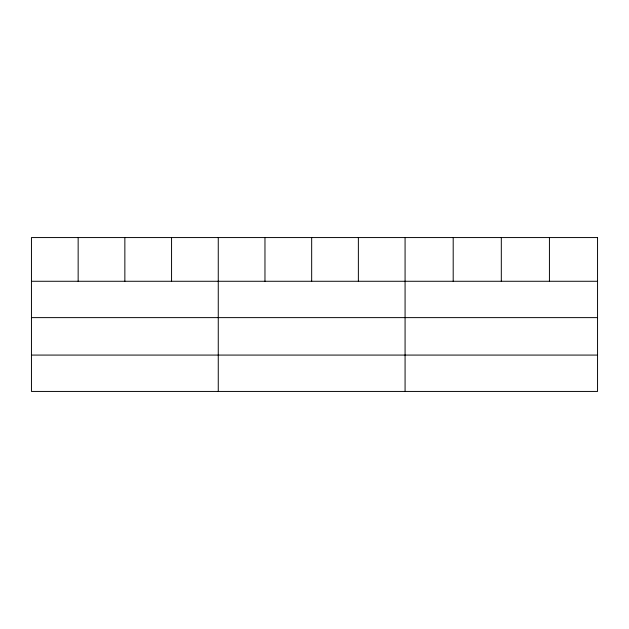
<?xml version="1.0" encoding="UTF-8"?>
<svg xmlns="http://www.w3.org/2000/svg" width="629" height="629" viewBox="0 0 629 629"><rect width="100%" height="100%" fill="white"/><g stroke="black" fill="none" stroke-linecap="round" stroke-linejoin="round"><path stroke-width="0.94" d="M31.45 281.273L597.55 281.273M31.45 317.621L597.55 317.621M31.45 355.078L597.55 355.078M549.431 237.565L549.431 281.273M501.313 237.565L501.313 281.273M453.195 237.565L453.195 281.273M405.076 237.565L405.076 391.435M358.373 237.565L358.373 281.273M311.669 237.565L311.669 281.273M264.966 237.565L264.966 281.273M218.263 237.565L218.263 391.435M171.56 237.565L171.56 281.273M124.857 237.565L124.857 281.273M78.153 237.565L78.153 281.273M597.55 237.565L31.45 237.565L31.45 391.435L597.55 391.435L597.55 237.565"/></g></svg>
